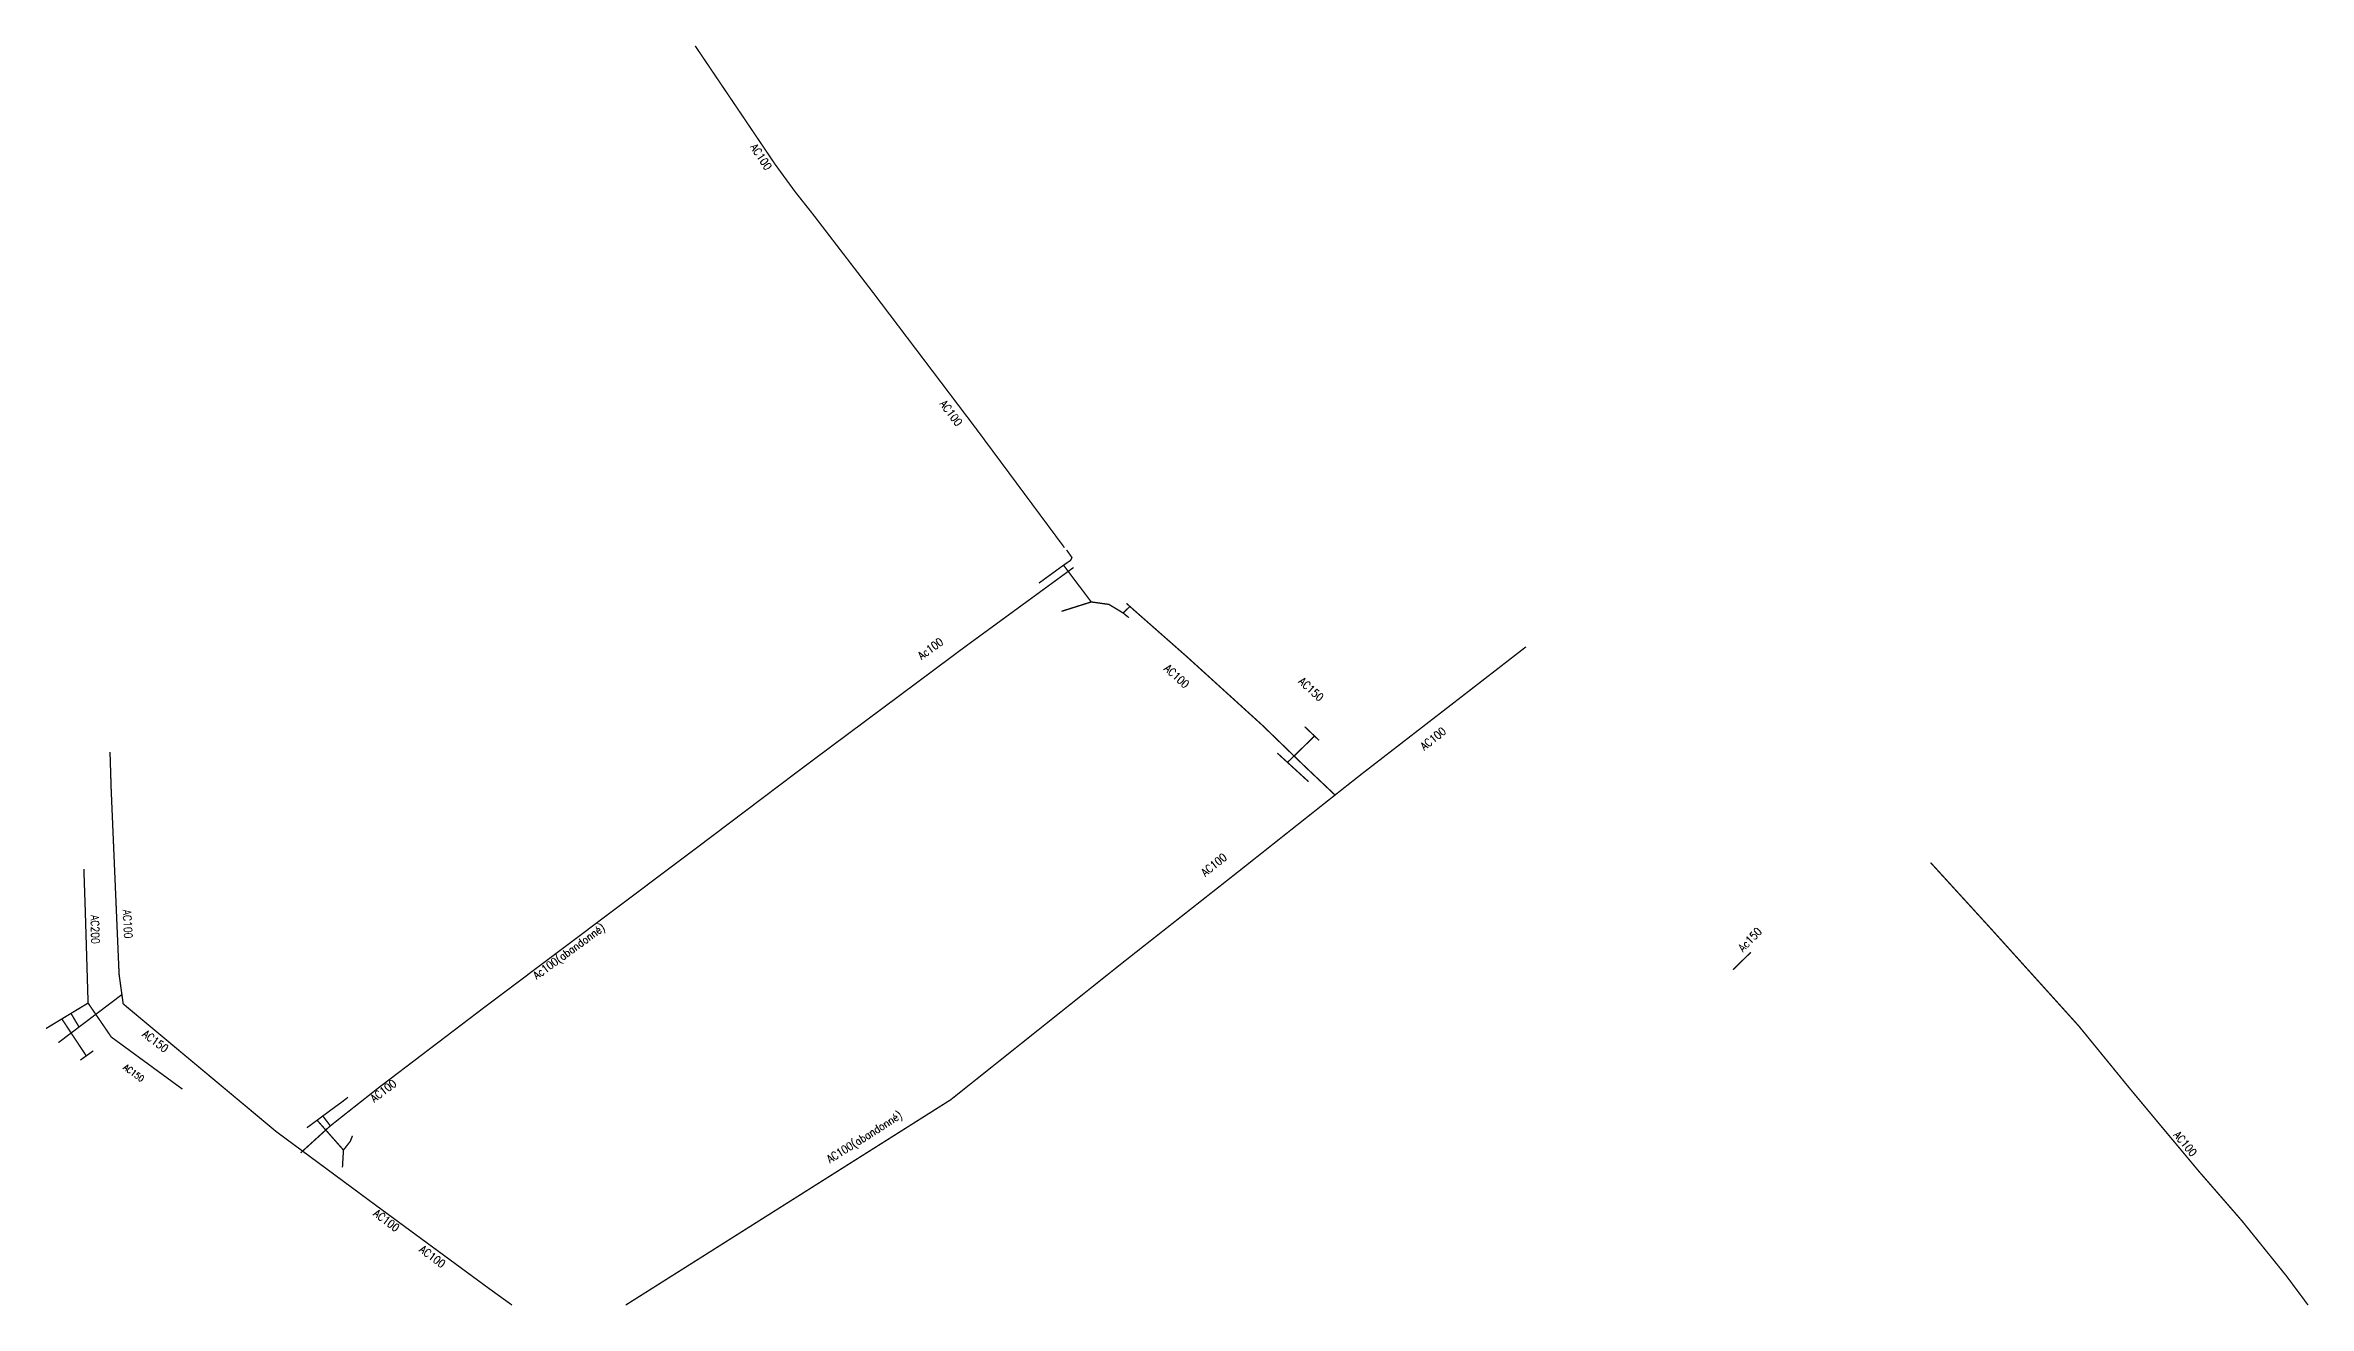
# Model space of a CAD drawing. Header units: millimetres. Extents: x 158430 to 159000, y 158000 to 159000.
# Drawn here: x 158430.5 to 158854.8, y 157999.9 to 158236.1 of the extents above; entities that cross this region are included whole.
import ezdxf
from ezdxf.enums import TextEntityAlignment as Align

# ---------------------------------------------------------------- set-up
doc = ezdxf.new("R2010")
doc.units = ezdxf.units.MM
doc.linetypes.add('L_25_DES', pattern=[1.5, 0.5, -1])
doc.layers.add('L_908', color=5, linetype='CONTINUOUS')
doc.styles.get("Standard").update_dxf_attribs({"font": 'romans.shx', "width": 0.85})
doc.linetypes.add('BP_HS', pattern='A,2,-1,["G",Standard,S=0.85,R=0,X=-0.27,Y=-0.4],-1', length=4)

msp = doc.modelspace()

# ---------------------------------------------------------------- linework, layer by layer
at = {"layer": 'L_908', "linetype": 'BP_HS', "const_width": 0.25, "flags": 128}
for points in [[(158621.52, 158141.99), (158619.88, 158144.2), (158617.38, 158147.57), (158604.97, 158164.29), (158585.46, 158190.05), (158574.28, 158204.61), (158571.06, 158208.67), (158567.26, 158213.88), (158567.26, 158213.88), (158565.1, 158217.09), (158552.32, 158236.02)], [(158621.36, 158138.69), (158622.69, 158139.6), (158622.94, 158140.11), (158621.93, 158141.56)], [(158623.24, 158138.26), (158602.93, 158123.42), (158572.75, 158100.93), (158553.89, 158086.69), (158512.54, 158055.62), (158492.87, 158040.66), (158483.92, 158033.59), (158478.36, 158028.53)], [(158632.53, 158129.73), (158633.8, 158130.95)], [(158539.29, 158000), (158600.2, 158038.48), (158632.63, 158064.33), (158653.55, 158080.79), (158671.88, 158095.31), (158671.88, 158095.31), (158677.26, 158099.56), (158696.28, 158114.27), (158708.05, 158123.39)], [(158666.56, 158108.42), (158669.26, 158105.86)], [(158444.32, 158062.02), (158442.84, 158096.61), (158442.62, 158103.66), (158442.62, 158103.66)], [(158661.45, 158103.45), (158667.29, 158098.11)], [(158663.34, 158101.72), (158668.41, 158106.66)], [(158438.51, 158056.61), (158437.97, 158074.37), (158437.72, 158081.75)], [(158746.85, 158062.86), (158750.19, 158066.12)], [(158517.97, 158000), (158513.49, 158003.23), (158492.33, 158018.79), (158473.76, 158032.53), (158445.09, 158056.46), (158444.32, 158062.02)], [(158438.51, 158056.61), (158430.61, 158051.83)], [(158444.77, 158058.14), (158432.95, 158049.2)], [(158456.19, 158040.48), (158442.86, 158050.24), (158438.51, 158056.61)], [(158433.59, 158053.64), (158438.17, 158046.71)], [(158435.33, 158054.63), (158436.81, 158052.13)], [(158439.48, 158047.65), (158437.07, 158045.93)], [(158479.52, 158033.23), (158484.92, 158037.22), (158486, 158038), (158487.23, 158038.95)], [(158483.92, 158033.59), (158482.51, 158035.44)], [(158481.43, 158034.66), (158486.38, 158029.06)]]:
    msp.add_lwpolyline(points, dxfattribs=at)
at = {"layer": 'L_908', "linetype": 'BP_HS', "const_width": 0.25}
for points in [[(158616.76, 158135.34), (158621.36, 158138.69), (158621.91, 158137.96), (158626.55, 158131.8), (158620.98, 158130.04)], [(158633.61, 158128.85), (158632.53, 158129.73), (158629.87, 158131.34), (158626.55, 158131.8)], [(158633.14, 158131.54), (158633.8, 158130.95), (158644.42, 158121.59), (158658.62, 158108.69), (158666.52, 158101.04), (158672.26, 158095.6)], [(158783.89, 158082.94), (158795.24, 158070.51), (158811.66, 158052.32), (158821.38, 158040.41), (158834.13, 158025.13), (158842.27, 158015.77), (158850.56, 158005.49), (158854.65, 158000)]]:
    msp.add_lwpolyline(points, dxfattribs=at)
at = {"layer": 'L_908', "linetype": 'BP_HS', "flags": 128}
msp.add_lwpolyline([(158486.19, 158025.79, 0.25, 0.25, 0), (158486.38, 158029.06, 0.25, 0.25, 0), (158486.38, 158029.06, 0.25, 0.25, 0), (158487.65, 158030.68, 0.25, 0.25, 0), (158488.08, 158031.74, 0, 0, 0)], format="xyseb", dxfattribs=at)

# ---------------------------------------------------------------- texts
at = {"layer": 'L_908', "linetype": 'Continuous', "width": 0.85}
for rotation, p in [(303.2371, (158564.67, 158215.25)), (307.1397, (158600.28, 158167.21)), (309.8424, (158831.63, 158030.26))]:
    msp.add_text('AC100', height=1.5, rotation=rotation, dxfattribs=at).set_placement(p, align=Align.MIDDLE_CENTER)
for s, height, rotation, p in [('Ac100', 1.5, 36.1484, (158594.74, 158120.9)), ('AC100', 1.5, 317.7357, (158640.07, 158119.14)), ('AC150', 1.5, 317.4792, (158665.28, 158116.71)), ('AC100', 1.5, 38.7312, (158688.99, 158103.9)), ('AC100', 1.5, 38.7312, (158647.91, 158080.26)), ('AC100', 1.5, 273.2397, (158445.03, 158074.07)), ('AC200', 1.5, 271.6293, (158439.01, 158073.09)), ('Ac100(abandonné)', 1.5, 36.1484, (158522.59, 158060.97)), ('AC150', 1.5, 322.8465, (158448.53, 158050.52)), ('AC150', 1.2, 323.7869, (158444.97, 158044.31)), ('AC100', 1.5, 37.5831, (158492.18, 158037.93)), ('AC100(abandonné)', 1.5, 32.279, (158577.55, 158026.54)), ('AC100', 1.5, 322.8465, (158491.84, 158016.9)), ('AC100', 1.5, 322.8465, (158500.45, 158010.14))]:
    msp.add_text(s, height=height, rotation=rotation, dxfattribs=at).set_placement(p)
at = {"layer": 'L_908', "linetype": 'L_25_DES', "width": 0.85}
msp.add_text('Ac150', height=1.5, rotation=46.0533, dxfattribs=at).set_placement((158750.03, 158068.52), align=Align.MIDDLE)

doc.saveas('drawing.dxf')
